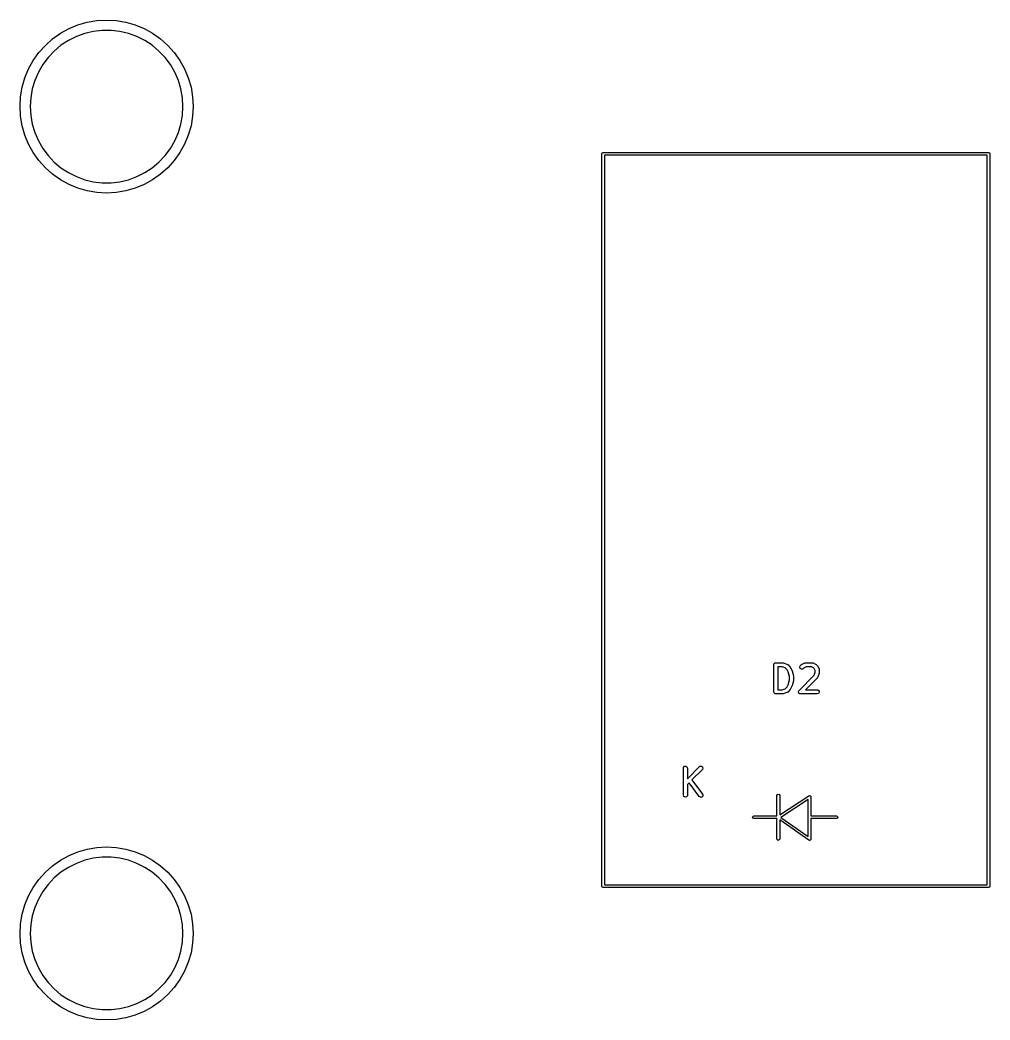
# Model space of a CAD drawing. Extents: x 0.27 to 2.54, y 0.27 to 1.73.
# Drawn here: x 0.274 to 1.681, y 0.274 to 1.726 of the extents above; entities that cross this region are included whole.
import ezdxf

# ---------------------------------------------------------------- set-up
doc = ezdxf.new("R2010")
doc.units = 0
doc.header["$MEASUREMENT"] = 0
doc.layers.add('BLACK', color=7, linetype='CONTINUOUS')

msp = doc.modelspace()

# ---------------------------------------------------------------- linework, layer by layer
at = {"layer": 'BLACK', "linetype": 'CONTINUOUS'}
for p, q in [((0.333177, 1.70635), (0.345504, 1.71316)), ((0.345504, 1.71316), (0.358517, 1.71855)), ((0.358517, 1.71855), (0.372051, 1.72245)), ((0.372051, 1.72245), (0.385937, 1.72481)), ((0.385937, 1.72481), (0.4, 1.7256)), ((0.4, 1.7256), (0.414063, 1.72481)), ((0.414063, 1.72481), (0.427949, 1.72245)), ((0.427949, 1.72245), (0.441483, 1.71855)), ((0.441483, 1.71855), (0.454496, 1.71316)), ((0.454496, 1.71316), (0.466823, 1.70635)), ((0.311187, 1.68881), (0.32169, 1.6982)), ((0.32169, 1.6982), (0.333177, 1.70635)), ((0.356119, 1.70173), (0.344606, 1.69594)), ((0.368226, 1.70613), (0.356119, 1.70173)), ((0.380762, 1.7091), (0.368226, 1.70613)), ((0.393558, 1.7106), (0.380762, 1.7091)), ((0.406442, 1.7106), (0.393558, 1.7106)), ((0.419238, 1.7091), (0.406442, 1.7106)), ((0.431774, 1.70613), (0.419238, 1.7091)), ((0.443881, 1.70173), (0.431774, 1.70613)), ((0.455394, 1.69594), (0.443881, 1.70173)), ((0.466823, 1.70635), (0.47831, 1.6982)), ((0.47831, 1.6982), (0.488813, 1.68881)), ((0.301802, 1.67831), (0.311187, 1.68881)), ((0.333842, 1.68887), (0.323973, 1.68058)), ((0.344606, 1.69594), (0.333842, 1.68887)), ((0.466158, 1.68887), (0.455394, 1.69594)), ((0.476027, 1.68058), (0.466158, 1.68887)), ((0.488813, 1.68881), (0.498198, 1.67831)), ((0.293651, 1.66682), (0.301802, 1.67831)), ((0.315132, 1.67121), (0.307438, 1.66088)), ((0.323973, 1.68058), (0.315132, 1.67121)), ((0.484868, 1.67121), (0.476027, 1.68058)), ((0.492562, 1.66088), (0.484868, 1.67121)), ((0.498198, 1.67831), (0.506349, 1.66682)), ((0.281448, 1.64148), (0.286838, 1.6545)), ((0.286838, 1.6545), (0.293651, 1.66682)), ((0.307438, 1.66088), (0.300997, 1.64972)), ((0.499003, 1.64972), (0.492562, 1.66088)), ((0.506349, 1.66682), (0.513162, 1.6545)), ((0.513162, 1.6545), (0.518552, 1.64148)), ((0.277549, 1.62795), (0.281448, 1.64148)), ((0.300997, 1.64972), (0.295894, 1.63789)), ((0.504106, 1.63789), (0.499003, 1.64972)), ((0.518552, 1.64148), (0.522451, 1.62795)), ((0.27519, 1.61406), (0.277549, 1.62795)), ((0.292199, 1.62555), (0.289962, 1.61286)), ((0.295894, 1.63789), (0.292199, 1.62555)), ((0.507801, 1.62555), (0.504106, 1.63789)), ((0.510038, 1.61286), (0.507801, 1.62555)), ((0.522451, 1.62795), (0.52481, 1.61406)), ((0.2744, 1.6), (0.27519, 1.61406)), ((0.289962, 1.61286), (0.289213, 1.6)), ((0.510787, 1.6), (0.510038, 1.61286)), ((0.52481, 1.61406), (0.5256, 1.6)), ((0.27519, 1.58594), (0.2744, 1.6)), ((0.289213, 1.6), (0.289962, 1.58714)), ((0.510038, 1.58714), (0.510787, 1.6)), ((0.5256, 1.6), (0.52481, 1.58594)), ((0.277549, 1.57205), (0.27519, 1.58594)), ((0.289962, 1.58714), (0.292199, 1.57445)), ((0.507801, 1.57445), (0.510038, 1.58714)), ((0.52481, 1.58594), (0.522451, 1.57205)), ((0.281448, 1.55852), (0.277549, 1.57205)), ((0.292199, 1.57445), (0.295894, 1.56211)), ((0.504106, 1.56211), (0.507801, 1.57445)), ((0.522451, 1.57205), (0.518552, 1.55852)), ((0.286838, 1.5455), (0.281448, 1.55852)), ((0.295894, 1.56211), (0.300997, 1.55028)), ((0.499003, 1.55028), (0.504106, 1.56211)), ((0.518552, 1.55852), (0.513162, 1.5455)), ((0.293651, 1.53318), (0.286838, 1.5455)), ((0.300997, 1.55028), (0.307438, 1.53912)), ((0.307438, 1.53912), (0.315132, 1.52879)), ((0.484868, 1.52879), (0.492562, 1.53912)), ((0.492562, 1.53912), (0.499003, 1.55028)), ((0.513162, 1.5455), (0.506349, 1.53318)), ((0.301802, 1.52169), (0.293651, 1.53318)), ((0.315132, 1.52879), (0.323973, 1.51942)), ((0.476027, 1.51942), (0.484868, 1.52879)), ((0.506349, 1.53318), (0.498198, 1.52169)), ((1.1185, 1.5315), (1.11908, 1.53289)), ((1.1185, 0.468504), (1.1185, 1.5315)), ((1.11908, 1.53289), (1.12047, 1.53346)), ((1.12047, 1.53346), (1.67953, 1.53346)), ((1.12244, 1.52953), (1.12244, 0.470472)), ((1.67756, 1.52953), (1.12244, 1.52953)), ((1.67756, 0.470472), (1.67756, 1.52953)), ((1.67953, 1.53346), (1.68092, 1.53289)), ((1.68092, 1.53289), (1.6815, 1.5315)), ((1.6815, 1.5315), (1.6815, 0.468504)), ((0.311187, 1.51119), (0.301802, 1.52169)), ((0.32169, 1.5018), (0.311187, 1.51119)), ((0.323973, 1.51942), (0.333842, 1.51113)), ((0.333842, 1.51113), (0.344606, 1.50406)), ((0.455394, 1.50406), (0.466158, 1.51113)), ((0.466158, 1.51113), (0.476027, 1.51942)), ((0.488813, 1.51119), (0.47831, 1.5018)), ((0.498198, 1.52169), (0.488813, 1.51119)), ((0.333177, 1.49365), (0.32169, 1.5018)), ((0.344606, 1.50406), (0.356119, 1.49827)), ((0.356119, 1.49827), (0.368226, 1.49387)), ((0.431774, 1.49387), (0.443881, 1.49827)), ((0.443881, 1.49827), (0.455394, 1.50406)), ((0.47831, 1.5018), (0.466823, 1.49365)), ((0.345504, 1.48684), (0.333177, 1.49365)), ((0.358517, 1.48145), (0.345504, 1.48684)), ((0.372051, 1.47755), (0.358517, 1.48145)), ((0.368226, 1.49387), (0.380762, 1.4909)), ((0.380762, 1.4909), (0.393558, 1.4894)), ((0.393558, 1.4894), (0.406442, 1.4894)), ((0.406442, 1.4894), (0.419238, 1.4909)), ((0.419238, 1.4909), (0.431774, 1.49387)), ((0.441483, 1.48145), (0.427949, 1.47755)), ((0.454496, 1.48684), (0.441483, 1.48145)), ((0.466823, 1.49365), (0.454496, 1.48684)), ((0.385937, 1.47519), (0.372051, 1.47755)), ((0.4, 1.4744), (0.385937, 1.47519)), ((0.414063, 1.47519), (0.4, 1.4744)), ((0.427949, 1.47755), (0.414063, 1.47519)), ((1.36799, 0.789968), (1.36806, 0.790351)), ((1.36799, 0.750598), (1.36799, 0.789968)), ((1.36803, 0.790481), (1.3681, 0.790594)), ((1.36806, 0.790351), (1.36803, 0.790481)), ((1.3681, 0.790594), (1.36817, 0.790978)), ((1.36817, 0.790978), (1.36866, 0.791565)), ((1.36866, 0.791565), (1.36904, 0.79223)), ((1.36904, 0.79223), (1.36929, 0.792321)), ((1.36929, 0.792321), (1.36946, 0.792525)), ((1.36946, 0.792525), (1.37022, 0.792658)), ((1.37022, 0.792658), (1.37094, 0.792921)), ((1.37094, 0.792921), (1.38031, 0.792921)), ((1.37984, 0.787015), (1.37389, 0.787015)), ((1.37389, 0.787015), (1.37389, 0.75355)), ((1.38434, 0.785512), (1.37984, 0.787015)), ((1.38031, 0.792921), (1.38118, 0.792767)), ((1.38118, 0.792767), (1.38125, 0.792769)), ((1.38125, 0.792769), (1.38687, 0.790894)), ((1.38726, 0.782594), (1.38434, 0.785512)), ((1.38687, 0.790894), (1.38777, 0.790406)), ((1.38777, 0.790406), (1.38787, 0.790256)), ((1.38787, 0.790256), (1.38803, 0.790181)), ((1.38803, 0.790181), (1.39178, 0.786431)), ((1.39178, 0.786431), (1.39228, 0.785708)), ((1.39228, 0.785708), (1.39233, 0.785664)), ((1.39233, 0.785664), (1.3942, 0.781914)), ((1.40549, 0.786476), (1.40635, 0.788306)), ((1.40602, 0.784525), (1.40549, 0.786476)), ((1.40767, 0.783366), (1.40602, 0.784525)), ((1.40635, 0.788306), (1.40822, 0.790181)), ((1.40822, 0.790181), (1.40895, 0.790687)), ((1.40895, 0.790687), (1.40899, 0.790734)), ((1.40899, 0.790734), (1.41274, 0.792609)), ((1.41052, 0.78413), (1.40968, 0.783542)), ((1.41206, 0.785666), (1.41052, 0.78413)), ((1.41476, 0.787015), (1.41206, 0.785666)), ((1.41274, 0.792609), (1.41372, 0.792901)), ((1.41372, 0.792901), (1.41389, 0.79286)), ((1.41389, 0.79286), (1.41406, 0.792921)), ((1.41406, 0.792921), (1.42343, 0.792921)), ((1.42274, 0.787015), (1.41476, 0.787015)), ((1.42544, 0.785666), (1.42274, 0.787015)), ((1.42343, 0.792921), (1.42444, 0.792742)), ((1.42444, 0.792742), (1.42458, 0.792629)), ((1.42458, 0.792629), (1.42476, 0.792609)), ((1.42476, 0.792609), (1.4285, 0.790734)), ((1.42663, 0.784469), (1.42544, 0.785666)), ((1.42798, 0.781772), (1.42663, 0.784469)), ((1.4285, 0.790734), (1.42921, 0.790208)), ((1.42921, 0.790208), (1.42927, 0.790181)), ((1.42927, 0.790181), (1.43115, 0.788306)), ((1.43115, 0.788306), (1.43165, 0.787583)), ((1.43165, 0.787583), (1.4317, 0.787539)), ((1.4317, 0.787539), (1.43357, 0.783789)), ((1.43357, 0.783789), (1.43387, 0.782806)), ((1.38878, 0.779563), (1.38726, 0.782594)), ((1.39049, 0.772731), (1.38878, 0.779563)), ((1.39049, 0.767834), (1.39049, 0.772731)), ((1.3942, 0.781914), (1.39435, 0.781426)), ((1.39435, 0.781426), (1.39443, 0.78131)), ((1.39443, 0.78131), (1.3963, 0.773811)), ((1.3963, 0.773811), (1.39634, 0.773223)), ((1.39634, 0.773223), (1.39639, 0.773095)), ((1.39639, 0.773095), (1.39639, 0.767471)), ((1.40447, 0.752686), (1.42648, 0.77469)), ((1.40968, 0.783542), (1.40767, 0.783366)), ((1.43115, 0.771007), (1.41369, 0.75355)), ((1.42648, 0.77469), (1.42798, 0.779198)), ((1.42798, 0.779198), (1.42798, 0.781772)), ((1.43122, 0.771167), (1.43115, 0.771007)), ((1.43137, 0.771259), (1.43122, 0.771167)), ((1.43186, 0.772161), (1.43137, 0.771259)), ((1.43373, 0.777785), (1.43186, 0.772161)), ((1.43389, 0.778719), (1.43373, 0.77785)), ((1.43373, 0.77785), (1.43373, 0.777785)), ((1.43387, 0.782806), (1.43383, 0.782635)), ((1.43383, 0.782635), (1.43389, 0.782469)), ((1.43389, 0.782469), (1.43389, 0.778719)), ((1.37984, 0.75355), (1.38434, 0.755053)), ((1.38434, 0.755053), (1.38726, 0.757971)), ((1.38726, 0.757971), (1.38878, 0.761002)), ((1.38878, 0.761002), (1.39049, 0.767834)), ((1.39233, 0.754901), (1.3918, 0.754193)), ((1.3942, 0.758651), (1.39233, 0.754901)), ((1.39422, 0.75879), (1.3942, 0.758651)), ((1.39443, 0.759255), (1.39422, 0.75879)), ((1.3963, 0.766754), (1.39443, 0.759255)), ((1.39639, 0.767471), (1.39629, 0.76689)), ((1.39629, 0.76689), (1.3963, 0.766754)), ((1.36825, 0.749877), (1.36799, 0.750598)), ((1.36838, 0.749121), (1.36825, 0.749877)), ((1.36859, 0.74895), (1.36838, 0.749121)), ((1.36868, 0.7487), (1.36859, 0.74895)), ((1.36934, 0.748316), (1.36868, 0.7487)), ((1.36993, 0.747823), (1.36934, 0.748316)), ((1.37031, 0.747755), (1.36993, 0.747823)), ((1.37043, 0.74769), (1.37031, 0.747755)), ((1.37056, 0.747713), (1.37043, 0.74769)), ((1.37094, 0.747645), (1.37056, 0.747713)), ((1.38031, 0.747645), (1.37094, 0.747645)), ((1.37389, 0.75355), (1.37984, 0.75355)), ((1.38038, 0.747667), (1.38031, 0.747645)), ((1.38125, 0.747796), (1.38038, 0.747667)), ((1.38687, 0.749671), (1.38125, 0.747796)), ((1.38701, 0.749781), (1.38687, 0.749671)), ((1.38719, 0.749796), (1.38701, 0.749781)), ((1.38803, 0.750385), (1.38719, 0.749796)), ((1.39178, 0.754134), (1.38803, 0.750385)), ((1.3918, 0.754193), (1.39178, 0.754134)), ((1.40362, 0.750855), (1.40368, 0.750977)), ((1.40385, 0.749997), (1.40362, 0.750855)), ((1.40365, 0.75111), (1.4041, 0.75188)), ((1.40368, 0.750977), (1.40365, 0.75111)), ((1.404, 0.749121), (1.40385, 0.749997)), ((1.40411, 0.749035), (1.404, 0.749121)), ((1.4041, 0.75188), (1.40447, 0.752686)), ((1.40414, 0.748904), (1.40411, 0.749035)), ((1.40487, 0.748394), (1.40414, 0.748904)), ((1.40555, 0.747823), (1.40487, 0.748394)), ((1.40573, 0.747791), (1.40555, 0.747823)), ((1.4058, 0.747746), (1.40573, 0.747791)), ((1.40593, 0.747757), (1.4058, 0.747746)), ((1.40656, 0.747645), (1.40593, 0.747757)), ((1.43093, 0.747645), (1.40656, 0.747645)), ((1.41369, 0.75355), (1.43093, 0.75355)), ((1.43093, 0.75355), (1.43194, 0.753372)), ((1.43283, 0.748336), (1.43093, 0.747645)), ((1.43194, 0.753372), (1.43349, 0.752074)), ((1.43384, 0.750085), (1.43283, 0.748336)), ((1.43349, 0.752074), (1.43384, 0.750085)), ((1.23674, 0.639968), (1.23691, 0.640978)), ((1.23674, 0.600598), (1.23674, 0.639968)), ((1.23691, 0.640978), (1.23821, 0.642525)), ((1.23821, 0.642525), (1.2402, 0.642876)), ((1.2402, 0.642876), (1.24195, 0.641866)), ((1.24195, 0.641866), (1.24264, 0.639968)), ((1.24264, 0.624599), (1.2601, 0.642056)), ((1.24264, 0.639968), (1.24264, 0.624599)), ((1.2601, 0.642056), (1.26094, 0.642644)), ((1.26094, 0.642644), (1.26295, 0.64282)), ((1.26295, 0.64282), (1.2646, 0.641661)), ((1.26513, 0.63971), (1.26427, 0.63788)), ((1.2646, 0.641661), (1.26513, 0.63971)), ((1.26427, 0.63788), (1.24921, 0.622818)), ((1.24499, 0.6186), (1.24264, 0.616248)), ((1.24264, 0.616248), (1.24264, 0.600598)), ((1.25982, 0.598826), (1.24499, 0.6186)), ((1.24921, 0.622818), (1.26455, 0.602369)), ((1.23743, 0.5987), (1.23674, 0.600598)), ((1.23918, 0.59769), (1.23743, 0.5987)), ((1.24117, 0.598041), (1.23918, 0.59769)), ((1.24246, 0.599588), (1.24117, 0.598041)), ((1.24264, 0.600598), (1.24246, 0.599588)), ((1.26152, 0.597722), (1.25982, 0.598826)), ((1.26352, 0.597964), (1.26152, 0.597722)), ((1.2649, 0.599438), (1.26352, 0.597964)), ((1.26455, 0.602369), (1.26501, 0.601455)), ((1.26501, 0.601455), (1.2649, 0.599438)), ((1.37246, 0.600044), (1.37304, 0.601436)), ((1.37246, 0.570513), (1.37246, 0.600044)), ((1.37304, 0.601436), (1.37443, 0.602013)), ((1.37443, 0.602013), (1.37582, 0.601436)), ((1.37582, 0.601436), (1.3764, 0.600044)), ((1.3764, 0.600044), (1.3764, 0.572175)), ((1.3764, 0.572175), (1.41866, 0.599694)), ((1.41866, 0.599694), (1.41921, 0.599797)), ((1.41921, 0.599797), (1.41973, 0.600013)), ((1.41973, 0.600013), (1.41993, 0.599931)), ((1.41993, 0.599931), (1.42014, 0.59997)), ((1.42014, 0.59997), (1.4206, 0.599652)), ((1.4206, 0.599652), (1.42112, 0.599436)), ((1.42112, 0.599436), (1.42121, 0.599239)), ((1.42121, 0.599239), (1.42138, 0.599118)), ((1.42138, 0.599118), (1.42148, 0.598565)), ((1.42148, 0.598565), (1.4217, 0.598044)), ((1.4217, 0.598044), (1.4217, 0.570513)), ((1.41776, 0.594413), (1.37796, 0.568491)), ((1.41776, 0.540811), (1.41776, 0.594413)), ((1.33696, 0.568544), (1.33754, 0.569936)), ((1.33754, 0.567152), (1.33696, 0.568544)), ((1.33754, 0.569936), (1.33893, 0.570513)), ((1.33893, 0.566576), (1.33754, 0.567152)), ((1.33893, 0.570513), (1.37246, 0.570513)), ((1.37246, 0.566576), (1.33893, 0.566576)), ((1.37246, 0.537044), (1.37246, 0.566576)), ((1.37796, 0.568491), (1.41776, 0.540811)), ((1.4217, 0.570513), (1.45903, 0.570513)), ((1.45903, 0.566576), (1.4217, 0.566576)), ((1.4217, 0.566576), (1.4217, 0.537044)), ((1.45903, 0.570513), (1.46042, 0.569936)), ((1.46042, 0.567152), (1.45903, 0.566576)), ((1.46042, 0.569936), (1.461, 0.568544)), ((1.461, 0.568544), (1.46042, 0.567152)), ((1.41861, 0.535428), (1.3764, 0.564778)), ((1.3764, 0.564778), (1.3764, 0.537044)), ((1.37304, 0.535652), (1.37246, 0.537044)), ((1.3764, 0.537044), (1.37582, 0.535652)), ((1.4217, 0.537044), (1.42147, 0.536498)), ((0.358517, 0.518552), (0.372051, 0.522451)), ((0.372051, 0.522451), (0.385937, 0.52481)), ((0.385937, 0.52481), (0.4, 0.5256)), ((0.4, 0.5256), (0.414063, 0.52481)), ((0.414063, 0.52481), (0.427949, 0.522451)), ((0.427949, 0.522451), (0.441483, 0.518552)), ((1.37443, 0.535076), (1.37304, 0.535652)), ((1.37582, 0.535652), (1.37443, 0.535076)), ((1.41919, 0.535302), (1.41861, 0.535428)), ((1.41973, 0.535076), (1.41919, 0.535302)), ((1.4199, 0.535146), (1.41973, 0.535076)), ((1.42008, 0.535107), (1.4199, 0.535146)), ((1.42058, 0.535426), (1.42008, 0.535107)), ((1.42112, 0.535652), (1.42058, 0.535426)), ((1.42119, 0.535821), (1.42112, 0.535652)), ((1.42135, 0.53592), (1.42119, 0.535821)), ((1.42147, 0.536498), (1.42135, 0.53592)), ((0.333177, 0.506349), (0.345504, 0.513162)), ((0.345504, 0.513162), (0.358517, 0.518552)), ((0.380762, 0.509104), (0.368226, 0.506133)), ((0.393558, 0.5106), (0.380762, 0.509104)), ((0.406442, 0.5106), (0.393558, 0.5106)), ((0.419238, 0.509104), (0.406442, 0.5106)), ((0.431774, 0.506133), (0.419238, 0.509104)), ((0.441483, 0.518552), (0.454496, 0.513162)), ((0.454496, 0.513162), (0.466823, 0.506349)), ((0.311187, 0.488813), (0.32169, 0.498198)), ((0.32169, 0.498198), (0.333177, 0.506349)), ((0.344606, 0.495945), (0.333842, 0.488865)), ((0.356119, 0.501727), (0.344606, 0.495945)), ((0.368226, 0.506133), (0.356119, 0.501727)), ((0.443881, 0.501727), (0.431774, 0.506133)), ((0.455394, 0.495945), (0.443881, 0.501727)), ((0.466158, 0.488865), (0.455394, 0.495945)), ((0.466823, 0.506349), (0.47831, 0.498198)), ((0.47831, 0.498198), (0.488813, 0.488813)), ((0.301802, 0.47831), (0.311187, 0.488813)), ((0.323973, 0.480584), (0.315132, 0.471213)), ((0.333842, 0.488865), (0.323973, 0.480584)), ((0.476027, 0.480584), (0.466158, 0.488865)), ((0.484868, 0.471213), (0.476027, 0.480584)), ((0.488813, 0.488813), (0.498198, 0.47831)), ((0.286838, 0.454496), (0.293651, 0.466823)), ((0.293651, 0.466823), (0.301802, 0.47831)), ((0.315132, 0.471213), (0.307438, 0.460879)), ((0.492562, 0.460879), (0.484868, 0.471213)), ((0.498198, 0.47831), (0.506349, 0.466823)), ((0.506349, 0.466823), (0.513162, 0.454496)), ((1.11908, 0.467112), (1.1185, 0.468504)), ((1.12047, 0.466535), (1.11908, 0.467112)), ((1.67953, 0.466535), (1.12047, 0.466535)), ((1.12244, 0.470472), (1.67756, 0.470472)), ((1.68092, 0.467112), (1.67953, 0.466535)), ((1.6815, 0.468504), (1.68092, 0.467112)), ((0.281448, 0.441483), (0.286838, 0.454496)), ((0.307438, 0.460879), (0.300997, 0.449721)), ((0.499003, 0.449721), (0.492562, 0.460879)), ((0.513162, 0.454496), (0.518552, 0.441483)), ((0.277549, 0.427949), (0.281448, 0.441483)), ((0.295894, 0.437892), (0.292199, 0.425549)), ((0.300997, 0.449721), (0.295894, 0.437892)), ((0.504106, 0.437892), (0.499003, 0.449721)), ((0.507801, 0.425549), (0.504106, 0.437892)), ((0.518552, 0.441483), (0.522451, 0.427949)), ((0.27519, 0.414063), (0.277549, 0.427949)), ((0.292199, 0.425549), (0.289962, 0.412862)), ((0.510038, 0.412862), (0.507801, 0.425549)), ((0.522451, 0.427949), (0.52481, 0.414063)), ((0.2744, 0.4), (0.27519, 0.414063)), ((0.289962, 0.412862), (0.289213, 0.4)), ((0.510787, 0.4), (0.510038, 0.412862)), ((0.52481, 0.414063), (0.5256, 0.4)), ((0.27519, 0.385937), (0.2744, 0.4)), ((0.289213, 0.4), (0.289962, 0.387138)), ((0.510038, 0.387138), (0.510787, 0.4)), ((0.5256, 0.4), (0.52481, 0.385937)), ((0.277549, 0.372051), (0.27519, 0.385937)), ((0.289962, 0.387138), (0.292199, 0.374451)), ((0.507801, 0.374451), (0.510038, 0.387138)), ((0.52481, 0.385937), (0.522451, 0.372051)), ((0.281448, 0.358517), (0.277549, 0.372051)), ((0.292199, 0.374451), (0.295894, 0.362108)), ((0.504106, 0.362108), (0.507801, 0.374451)), ((0.522451, 0.372051), (0.518552, 0.358517)), ((0.286838, 0.345504), (0.281448, 0.358517)), ((0.295894, 0.362108), (0.300997, 0.350279)), ((0.300997, 0.350279), (0.307438, 0.339121)), ((0.492562, 0.339121), (0.499003, 0.350279)), ((0.499003, 0.350279), (0.504106, 0.362108)), ((0.518552, 0.358517), (0.513162, 0.345504)), ((0.293651, 0.333177), (0.286838, 0.345504)), ((0.307438, 0.339121), (0.315132, 0.328787)), ((0.484868, 0.328787), (0.492562, 0.339121)), ((0.513162, 0.345504), (0.506349, 0.333177)), ((0.301802, 0.32169), (0.293651, 0.333177)), ((0.311187, 0.311187), (0.301802, 0.32169)), ((0.315132, 0.328787), (0.323973, 0.319416)), ((0.323973, 0.319416), (0.333842, 0.311135)), ((0.466158, 0.311135), (0.476027, 0.319416)), ((0.476027, 0.319416), (0.484868, 0.328787)), ((0.498198, 0.32169), (0.488813, 0.311187)), ((0.506349, 0.333177), (0.498198, 0.32169)), ((0.32169, 0.301802), (0.311187, 0.311187)), ((0.333842, 0.311135), (0.344606, 0.304055)), ((0.455394, 0.304055), (0.466158, 0.311135)), ((0.488813, 0.311187), (0.47831, 0.301802)), ((0.333177, 0.293651), (0.32169, 0.301802)), ((0.345504, 0.286838), (0.333177, 0.293651)), ((0.344606, 0.304055), (0.356119, 0.298273)), ((0.356119, 0.298273), (0.368226, 0.293867)), ((0.368226, 0.293867), (0.380762, 0.290896)), ((0.380762, 0.290896), (0.393558, 0.2894)), ((0.406442, 0.2894), (0.419238, 0.290896)), ((0.419238, 0.290896), (0.431774, 0.293867)), ((0.431774, 0.293867), (0.443881, 0.298273)), ((0.443881, 0.298273), (0.455394, 0.304055)), ((0.466823, 0.293651), (0.454496, 0.286838)), ((0.47831, 0.301802), (0.466823, 0.293651)), ((0.358517, 0.281448), (0.345504, 0.286838)), ((0.372051, 0.277549), (0.358517, 0.281448)), ((0.385937, 0.27519), (0.372051, 0.277549)), ((0.393558, 0.2894), (0.406442, 0.2894)), ((0.427949, 0.277549), (0.414063, 0.27519)), ((0.441483, 0.281448), (0.427949, 0.277549)), ((0.454496, 0.286838), (0.441483, 0.281448)), ((0.4, 0.2744), (0.385937, 0.27519)), ((0.414063, 0.27519), (0.4, 0.2744))]:
    msp.add_line(p, q, dxfattribs=at)

doc.saveas('drawing.dxf')
